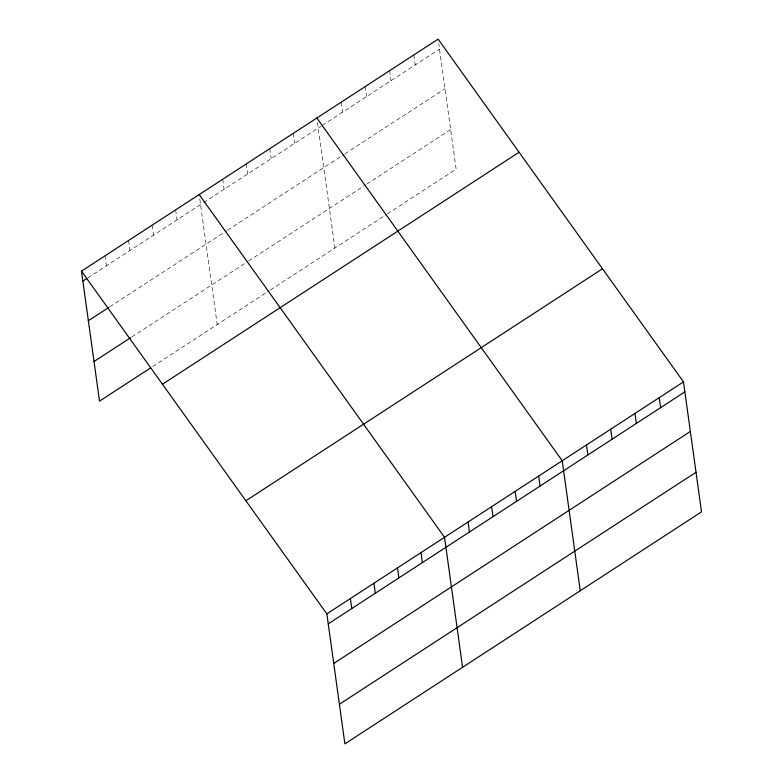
<?xml version="1.0" encoding="UTF-8"?>
<svg xmlns="http://www.w3.org/2000/svg" width="783" height="783" viewBox="0 0 783 783"><rect width="100%" height="100%" fill="white"/><g stroke="black" fill="none" stroke-linecap="round" stroke-linejoin="round"><path stroke-width="0.59" stroke-dasharray="3.92 2.94" d="M87.99 277.799L202.601 203.247M203.629 202.582L321.275 126.053M322.283 125.397L439.498 49.153M109.855 306.75L226.522 230.858M227.54 230.192L343.952 154.476M344.96 153.82L444.989 88.743M131.896 336.896L247.536 261.669M248.554 261.003L365.778 184.759M366.787 184.103L450.656 129.547M152.734 366.513L269.401 290.62M270.429 289.955L386.43 214.493M387.438 213.837L456.146 169.148L438.725 43.594M413.855 54.927L415.244 64.92M389.611 70.695L391.001 80.698M365.358 86.473L366.747 96.475M341.104 102.25L342.494 112.243M317.477 122.471L334.899 248.015M293.322 133.335L294.711 143.328M269.783 148.643L271.172 158.646M246.244 163.95L247.634 173.953M222.705 179.268L224.095 189.261M199.792 199.019L217.214 324.573M175.637 209.883L177.027 219.886M152.098 225.201L153.488 235.194M128.559 240.508L129.949 250.511M105.02 255.816L106.41 265.819"/><path stroke-width="1.17" d="M81.481 271.133L438.108 39.15L683.481 381.879L701.519 511.867L344.892 743.85L326.854 613.852L81.481 271.133L99.519 401.121L150.688 367.844M82.871 281.126L86.962 278.464M88.371 320.727L108.837 307.416M94.029 361.521L130.869 337.561M162.453 384.228L519.08 152.254M245.882 500.758L602.509 268.775M326.854 613.852L683.481 381.879M328.243 623.855L684.861 391.872M333.734 663.455L690.361 431.472M339.391 704.25L696.018 472.276M316.861 118.027L562.223 460.747L580.262 590.744M199.176 194.576L444.538 537.304L462.577 667.292M659.227 397.647L660.617 407.649M634.974 413.424L636.364 423.427M610.72 429.201L612.11 439.194M586.477 444.979L587.857 454.972M538.684 476.064L540.074 486.057M515.145 491.372L516.535 501.365M491.616 506.679L492.996 516.682M468.077 521.987L469.467 531.99M421 552.612L422.389 562.615M397.461 567.92L398.85 577.923M373.922 583.237L375.311 593.23M350.392 598.545L351.773 608.548"/></g></svg>
